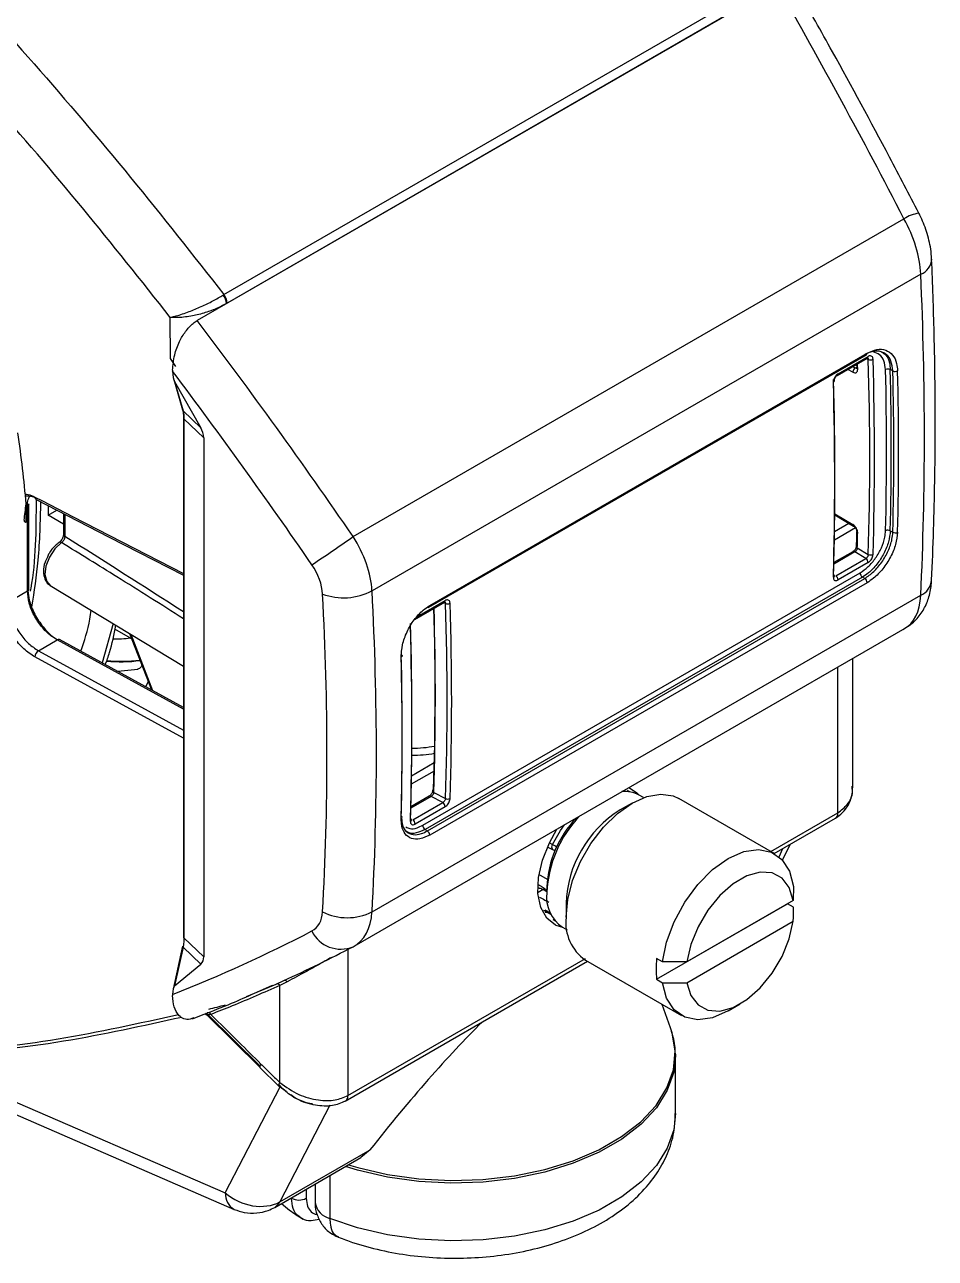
# Model space of a CAD drawing. Extents: x 9.3 to 87.2, y 0.6 to 68.8.
# Drawn here: x 63.181 to 65.864, y 0.7 to 4.335 of the extents above; entities that cross this region are included whole.
import ezdxf

# ---------------------------------------------------------------- set-up
doc = ezdxf.new("R2010")
doc.units = 0
doc.header["$MEASUREMENT"] = 0
doc.layers.add('OBJECT', color=7, linetype='CONTINUOUS')

msp = doc.modelspace()

# ---------------------------------------------------------------- linework, layer by layer
at = {"layer": 'OBJECT'}
for p, q in [((65.3986, 4.4499), (63.6894, 3.4632)), ((63.7683, 3.54), (65.2875, 4.417)), ((65.2965, 4.3918), (63.7773, 3.5147)), ((64.1487, 2.8267), (65.7714, 3.7635)), ((65.8211, 3.6003), (64.2044, 2.667)), ((63.7662, 3.5387), (63.7683, 3.54)), ((63.7773, 3.5147), (63.7757, 3.5138)), ((63.7757, 3.5138), (63.7757, 3.513)), ((63.6109, 3.3513), (63.6103, 3.4728)), ((63.6268, 3.3282), (63.6109, 3.3513)), ((64.3722, 2.6186), (65.6606, 3.3623)), ((64.3743, 2.6235), (65.6627, 3.3672)), ((65.5751, 3.3017), (65.6635, 3.3528)), ((65.5771, 3.3066), (65.6656, 3.3577)), ((65.6662, 3.3489), (65.6612, 3.3515)), ((63.617, 3.3174), (63.617, 3.314)), ((65.6212, 3.3113), (65.6057, 3.3194)), ((65.6202, 3.3278), (65.6279, 3.3237)), ((65.6279, 3.3237), (65.6321, 3.3261)), ((65.6318, 3.3345), (65.6321, 3.3242)), ((65.7386, 3.3149), (65.7312, 3.3191)), ((63.6204, 3.2901), (63.6463, 3.2)), ((63.623, 3.2834), (63.7, 3.1475)), ((63.623, 3.2834), (63.6477, 3.1977)), ((63.6477, 3.1977), (63.7, 3.1475)), ((63.649, 3.1767), (63.649, 1.6472)), ((63.6504, 3.1737), (63.7087, 3.1177)), ((63.6504, 3.1737), (63.6504, 1.6442)), ((63.7087, 3.1177), (63.7087, 1.5882)), ((63.1856, 2.8688), (63.1856, 2.923)), ((63.1856, 2.9148), (63.1897, 2.9171)), ((63.1897, 2.6664), (63.1897, 2.9171)), ((63.1931, 2.672), (63.1937, 2.923)), ((63.2504, 2.9179), (63.2504, 2.8896)), ((63.2504, 2.8896), (63.2762, 2.9046)), ((63.2954, 2.8637), (63.2504, 2.8896)), ((63.2954, 2.8947), (63.2954, 2.8326)), ((63.2992, 2.8928), (63.2992, 2.8268)), ((65.5674, 2.8904), (65.623, 2.8578)), ((65.5675, 2.8938), (65.6212, 2.8623)), ((65.6284, 2.8523), (65.5664, 2.8165)), ((65.5668, 2.8414), (65.6092, 2.8659)), ((65.7312, 2.8438), (65.7386, 2.8397)), ((65.6264, 2.7817), (65.5645, 2.7459)), ((65.6212, 2.7823), (65.565, 2.7499)), ((65.6588, 2.7623), (65.6264, 2.7817)), ((65.6339, 2.7937), (65.6662, 2.7744)), ((65.5703, 2.7113), (65.6588, 2.7623)), ((65.6656, 2.7499), (65.5771, 2.6989)), ((64.3537, 1.976), (65.642, 2.7197)), ((65.649, 2.7072), (64.3606, 1.9635)), ((64.3674, 1.9594), (65.6557, 2.7032)), ((65.6627, 2.6907), (64.3743, 1.9469)), ((65.5637, 2.7161), (65.5641, 2.7158)), ((65.6557, 2.7032), (65.649, 2.7072)), ((63.1345, 2.6345), (63.1897, 2.6664)), ((63.2566, 2.6828), (63.649, 2.445)), ((64.2044, 1.7205), (65.8211, 2.6538)), ((64.3292, 2.5825), (64.4176, 2.6336)), ((64.338, 2.5913), (64.4197, 2.6384)), ((64.4209, 2.6294), (64.415, 2.6321)), ((63.4417, 2.5706), (63.4095, 2.4546)), ((63.4931, 2.5278), (63.4473, 2.5542)), ((64.1521, 1.62), (65.7745, 2.5566)), ((63.2218, 2.4905), (63.277, 2.5224)), ((63.649, 2.3185), (63.277, 2.5224)), ((63.649, 2.3234), (63.284, 2.5234)), ((63.4904, 2.5411), (63.5544, 2.3752)), ((63.4931, 2.5278), (63.4966, 2.5252)), ((63.4939, 2.5389), (63.5579, 2.3733)), ((63.2218, 2.4905), (63.649, 2.2564)), ((65.5769, 2.013), (65.5769, 2.4425)), ((65.6208, 2.0902), (65.6208, 2.4679)), ((63.4557, 2.4297), (63.5147, 2.4356)), ((63.5378, 2.3843), (63.5453, 2.3989)), ((64.3207, 2.1221), (64.3879, 2.1609)), ((64.3873, 2.1359), (64.3202, 2.0971)), ((64.3863, 2.0729), (64.4209, 2.0548)), ((64.9408, 2.075), (64.9406, 2.0752)), ((64.9636, 2.0744), (64.9567, 2.0787)), ((64.3783, 2.0611), (64.3186, 2.0267)), ((64.373, 2.0618), (64.3187, 2.0304)), ((64.3244, 1.992), (64.4129, 2.0431)), ((64.4129, 2.0431), (64.3783, 2.0611)), ((64.9704, 2.0415), (64.935, 2.0211)), ((65.0038, 2.0575), (64.991, 2.0649)), ((65.3907, 1.8918), (65.1079, 2.0551)), ((64.4197, 2.0307), (64.3312, 1.9796)), ((65.3789, 1.8987), (65.5769, 2.013)), ((64.3606, 1.9635), (64.3674, 1.9594)), ((65.3891, 1.8927), (65.5702, 1.9972)), ((64.7207, 1.9125), (64.7381, 1.9035)), ((64.7268, 1.9241), (64.7365, 1.9191)), ((65.4033, 1.8831), (65.4149, 1.9076)), ((65.4137, 1.8731), (65.4358, 1.9197)), ((64.6953, 1.8314), (64.7206, 1.8168)), ((64.7084, 1.7865), (64.6937, 1.7781)), ((64.7194, 1.7799), (64.7084, 1.7865)), ((64.7161, 1.7871), (64.7194, 1.7851)), ((64.7194, 1.7945), (64.7194, 1.7782)), ((65.4459, 1.7955), (65.4455, 1.7544)), ((64.7759, 1.7455), (64.7759, 1.7047)), ((65.4455, 1.7544), (65.1317, 1.5733)), ((64.7099, 1.7257), (64.7321, 1.7135)), ((64.7314, 1.7166), (64.7145, 1.726)), ((65.0429, 1.522), (65.4282, 1.7445)), ((65.4459, 1.7343), (65.4282, 1.7445)), ((64.7369, 1.6979), (64.7441, 1.6941)), ((64.7661, 1.6751), (64.7473, 1.6808)), ((64.766, 1.6752), (64.7788, 1.6677)), ((65.1317, 1.5121), (65.4455, 1.6932)), ((63.6504, 1.6442), (63.7087, 1.5882)), ((63.6462, 1.6196), (63.6187, 1.4927)), ((63.6477, 1.6168), (63.623, 1.5026)), ((63.6477, 1.6168), (63.7, 1.5666)), ((64.1334, 1.6102), (64.1334, 1.1797)), ((63.623, 1.5026), (63.7, 1.5666)), ((64.1256, 1.1633), (64.8391, 1.5752)), ((64.1334, 1.1797), (64.8329, 1.5835)), ((64.8329, 1.5788), (65.1157, 1.4155)), ((65.0606, 1.5731), (65.0429, 1.5833)), ((63.835, 1.4709), (63.9221, 1.5081)), ((63.8581, 1.4811), (63.9115, 1.5047)), ((63.9221, 1.5081), (63.9447, 1.5185)), ((63.9543, 1.5147), (63.9329, 1.5037)), ((63.9329, 1.2175), (63.9329, 1.5037)), ((63.9496, 1.5207), (63.9496, 1.5209)), ((65.0429, 1.522), (65.0606, 1.5118)), ((65.0606, 1.5118), (65.1317, 1.5121)), ((63.617, 1.4776), (63.617, 1.4743)), ((63.6761, 1.406), (63.7075, 1.4184)), ((63.7164, 1.4183), (63.8753, 1.2617)), ((65.0839, 1.3792), (65.0592, 1.4482)), ((65.2533, 1.4291), (65.2886, 1.4496)), ((63.722, 1.4171), (63.7213, 1.417)), ((63.8743, 1.2667), (63.722, 1.4171)), ((62.7679, 1.2912), (63.7987, 0.8441)), ((62.8462, 1.2942), (63.7723, 0.8925)), ((65.0985, 1.3013), (65.0985, 1.2965)), ((65.0985, 1.1261), (65.0985, 1.2965)), ((63.8744, 1.2622), (63.9303, 1.2073)), ((63.7723, 0.8925), (63.9339, 1.2048)), ((63.9302, 1.2118), (63.9329, 1.2175)), ((63.9312, 1.2068), (63.9517, 1.1919)), ((64.0799, 1.151), (63.9325, 0.8661)), ((63.9325, 0.8661), (64.1985, 1.0196)), ((64.1985, 1.0196), (64.1719, 0.9967)), ((63.9179, 0.85), (64.1719, 0.9966)), ((64.0368, 0.9186), (64.0368, 0.8645)), ((64.0802, 0.9437), (64.0802, 0.817)), ((63.9672, 0.8772), (63.9672, 0.8785)), ((64.0107, 0.9035), (64.0107, 0.8766))]:
    msp.add_line(p, q, dxfattribs=at)
at = {"layer": 'OBJECT', "flags": 128}
for points in [[(63.2114, 2.9431), (63.2335, 2.9317), (63.3218, 2.8864), (63.649, 2.7184)], [(63.2147, 2.9362), (63.4304, 2.8254), (63.649, 2.7132)], [(63.2901, 2.809), (63.2703, 2.7907), (63.2542, 2.7665), (63.244, 2.7399), (63.2411, 2.7147), (63.2461, 2.6944), (63.2566, 2.6828)], [(64.2914, 2.4784), (64.2917, 2.4781), (64.2926, 2.4772), (64.2932, 2.4762), (64.2933, 2.4751), (64.2931, 2.474), (64.2926, 2.4729), (64.2916, 2.472), (64.2904, 2.4711)], [(63.649, 2.2323), (63.5648, 2.2784), (63.2114, 2.472)], [(64.961, 2.087), (64.9834, 2.0728), (64.9911, 2.0648)], [(64.7759, 1.7047), (64.7808, 1.7575), (64.7952, 1.8132), (64.8184, 1.8692), (64.8491, 1.9225), (64.886, 1.9706), (64.9271, 2.0109), (64.9704, 2.0415), (65.0137, 2.0609), (65.0548, 2.068), (65.0916, 2.0625), (65.1079, 2.0551)], [(64.7473, 1.6808), (64.7451, 1.6819), (64.7191, 1.7023), (64.7014, 1.7338), (64.6932, 1.7745), (64.6948, 1.8218), (64.7063, 1.8729), (64.7269, 1.9247), (64.7493, 1.9647)], [(64.7365, 1.9191), (64.7599, 1.9609), (64.7715, 1.9776)], [(64.7379, 1.9034), (64.7373, 1.9037), (64.7357, 1.9056), (64.7348, 1.9082), (64.7346, 1.9116), (64.7352, 1.9153), (64.7365, 1.9191)], [(65.0606, 1.5731), (65.0723, 1.6317), (65.0944, 1.6915), (65.1255, 1.7492), (65.1638, 1.8014), (65.2072, 1.8453), (65.2532, 1.8782), (65.2993, 1.8984), (65.3427, 1.9047), (65.381, 1.8967), (65.4121, 1.8749), (65.4341, 1.8405), (65.4459, 1.7955)], [(65.4455, 1.7544), (65.4337, 1.7924), (65.4125, 1.82), (65.3833, 1.8356), (65.348, 1.838), (65.3088, 1.8272), (65.2683, 1.8038), (65.2292, 1.7694), (65.1938, 1.7262), (65.1647, 1.6769), (65.1435, 1.6248), (65.1317, 1.5733)], [(64.7226, 1.7187), (64.7179, 1.719), (64.714, 1.7194)], [(65.1317, 1.5121), (65.1435, 1.4741), (65.1647, 1.4465), (65.1938, 1.431), (65.2292, 1.4285), (65.2683, 1.4393), (65.3088, 1.4627), (65.348, 1.4971), (65.3833, 1.5404), (65.4125, 1.5896), (65.4337, 1.6417), (65.4455, 1.6932)], [(65.2533, 1.4291), (65.2532, 1.4291), (65.2072, 1.4089), (65.1638, 1.4027), (65.1255, 1.4106), (65.0944, 1.4325), (65.0723, 1.4668), (65.0606, 1.5118)], [(64.135, 0.9753), (64.1626, 0.967), (64.2504, 0.9465), (64.3424, 0.9337), (64.4368, 0.9287), (64.5313, 0.9317), (64.6241, 0.9426), (64.7132, 0.9612), (64.7966, 0.9871), (64.8726, 1.0197), (64.9396, 1.0584), (64.9961, 1.1023), (65.041, 1.1504), (65.0732, 1.2018), (65.0921, 1.2554), (65.0973, 1.31), (65.0886, 1.3645), (65.0839, 1.3792)], [(65.0985, 1.2965), (65.0932, 1.2486), (65.0743, 1.1949), (65.042, 1.1434), (64.9971, 1.0952), (64.9405, 1.0512), (64.8734, 1.0125), (64.7972, 0.9798), (64.7137, 0.9539), (64.6245, 0.9352), (64.5315, 0.9243), (64.4367, 0.9213), (64.3423, 0.9263), (64.25, 0.9392), (64.162, 0.9596), (64.1266, 0.9705)], [(65.0985, 1.1261), (65.0932, 1.0782), (65.0743, 1.0246), (65.042, 0.9731), (64.9971, 0.9248), (64.9405, 0.8809), (64.8734, 0.8421), (64.7972, 0.8094), (64.7137, 0.7835), (64.6245, 0.7649), (64.5315, 0.7539), (64.4367, 0.7509), (64.3423, 0.7559), (64.25, 0.7688), (64.162, 0.7893), (64.0802, 0.817)]]:
    msp.add_lwpolyline(points, dxfattribs=at)
at = {"layer": 'OBJECT'}
for centre, radius, start, end in [((65.8307, 3.6694), 0.1112, 97.9874, 122.2096), ((65.8024, 3.6475), 0.0508, 291.6374, 356.4039), ((63.7297, 3.5104), 0.0461, 4.1512, 37.7693), ((63.7321, 3.5128), 0.0453, 2.4374, 36.8508), ((65.6578, 3.3664), 0.00498, 304.8119, 9.6103), ((65.6606, 3.357), 0.00511, 305.7966, 8.3181), ((65.6729, 3.3633), 0.0159, 245.3005, 297.6266), ((65.6364, 3.311), 0.0152, 123.8141, 179.0675), ((65.637, 3.3248), 0.0049, 187.8115, 248.3983), ((65.7245, 3.3048), 0.0158, 64.9412, 117.5734), ((65.7453, 3.3292), 0.0158, 244.9345, 297.5781), ((65.5615, 3.2863), 0.00484, 293.1236, 356.3372), ((65.5721, 3.3059), 0.00508, 304.7764, 8.4168), ((63.6515, 3.2015), 0.00532, 196.276, 225.0336), ((63.6531, 3.1768), 0.00409, 182.3525, 229.4606), ((63.6468, 3.1158), 0.0619, 1.7408, 30.7261), ((63.1865, 2.9241), 0.00764, 294.5571, 351.9143), ((63.2185, 2.9422), 0.00716, 173.0303, 237.8579), ((65.6259, 2.8616), 0.0048, 172.4841, 233.1916), ((65.6372, 2.8423), 0.0051, 183.4867, 246.4166), ((65.724, 2.8306), 0.015, 61.5624, 117.1054), ((65.7458, 2.8529), 0.015, 241.5591, 297.1106), ((63.2859, 2.8035), 0.00689, 52.7766, 117.0283), ((63.3026, 2.8332), 0.0072, 184.715, 242.5267), ((61.8064, 6.1326), 4.0516, 303.2376, 305.319), ((65.6233, 2.7778), 0.00496, 50.7899, 115.2457), ((65.636, 2.7984), 0.00511, 182.1074, 246.2164), ((65.6735, 2.7875), 0.015, 241.2073, 297.0596), ((65.6503, 2.7496), 0.0153, 1.3552, 56.2687), ((65.5613, 2.7113), 0.00505, 294.629, 355.2229), ((65.5614, 2.7105), 0.00496, 3.6232, 58.2196), ((65.5618, 2.6985), 0.0153, 1.3552, 56.2687), ((65.6573, 2.72), 0.0153, 181.2385, 236.8936), ((65.6474, 2.6904), 0.0153, 1.1681, 56.8999), ((65.7981, 2.7039), 0.0552, 294.5692, 354.1517), ((63.1865, 2.6735), 0.00775, 294.6845, 348.3347), ((64.1209, 2.8248), 0.1785, 249.6482, 297.8818), ((64.3702, 2.6229), 0.00477, 239.6621, 295.2405), ((64.3694, 2.6226), 0.00498, 304.8119, 9.6103), ((64.4146, 2.6377), 0.00511, 305.7966, 8.3181), ((64.427, 2.6443), 0.016, 247.7311, 297.5975), ((63.2813, 2.5169), 0.00703, 67.6999, 128.5022), ((63.4445, 2.9637), 0.4385, 269.3819, 276.3634), ((63.2357, 2.4706), 0.0243, 125.028, 176.6622), ((63.4641, 2.9054), 0.4475, 264.6544, 277.327), ((63.4646, 2.9056), 0.4462, 264.6414, 277.2074), ((64.3877, 2.0771), 0.00503, 114.3608, 174.5468), ((64.3883, 2.0781), 0.00559, 185.5008, 249.0674), ((64.9496, 1.9897), 0.0858, 61.1956, 95.8956), ((64.3751, 2.0571), 0.0051, 51.802, 114.2336), ((64.4043, 2.0303), 0.0153, 1.3552, 56.2687), ((64.4276, 2.0684), 0.0151, 243.6991, 296.7926), ((64.2887, 1.9996), 0.00452, 291.9283, 66.3475), ((65.0673, 1.7618), 0.3483, 136.0065, 177.2992), ((65.1153, 1.7333), 0.3396, 122.0685, 177.9369), ((64.3155, 1.9921), 0.00504, 294.4908, 355.0665), ((64.3153, 1.9912), 0.00525, 4.6869, 62.4648), ((64.3159, 1.9793), 0.0153, 1.3552, 56.2687), ((64.369, 1.9763), 0.0153, 181.2385, 236.8936), ((65.0367, 1.7793), 0.3177, 136.6973, 177.2625), ((64.359, 1.9466), 0.0153, 1.1681, 56.8999), ((64.895, 2.2255), 0.345, 242.6482, 244.9578), ((64.7448, 1.9167), 0.015, 242.5869, 266.5043), ((64.7127, 1.7805), 0.00746, 63.254, 125.7634), ((64.8269, 1.7648), 0.1083, 172.8913, 235.7965), ((64.1322, 1.8654), 0.1619, 243.049, 296.4652), ((64.9103, 1.6896), 0.1352, 173.6039, 235.084), ((63.6531, 1.6473), 0.00408, 181.8393, 229.4841), ((64.1124, 1.7057), 0.0948, 205.8198, 292.4914), ((63.6493, 1.6195), 0.00312, 177.7444, 239.0468), ((63.6814, 1.5866), 0.0274, 312.9696, 3.4201), ((65.2998, 1.5527), 0.2587, 173.2019, 186.7981), ((63.9252, 1.5002), 0.00848, 24.201, 111.3559), ((63.9471, 1.511), 0.00808, 27.5636, 100.1581), ((63.7137, 1.4115), 0.0094, 36.3005, 90.6345), ((63.7219, 1.4154), 0.00825, 22.6292, 111.4154), ((63.8234, 0.8889), 0.0512, 175.9431, 241.2064), ((63.9895, 0.9171), 0.0457, 240.8565, 297.5421), ((63.899, 0.8818), 0.037, 300.6351, 334.8691), ((64.094, 0.8731), 0.0578, 188.5242, 256.1364)]:
    msp.add_arc(centre, radius, start, end, dxfattribs=at)
for centre, major_axis, ratio, start_param, end_param in [((61.3608, 0.9031), (-4.3386, 9.17), 0.514822, 4.781376, 4.858724), ((65.6614, 3.6925), (-0.1102, 0.2134), 0.543411, 4.009926, 4.764832), ((59.4197, 7.6801), (-4.3387, 9.1702), 0.514822, 3.911862, 4.02647), ((58.7145, -0.6246), (-5.9299, 8.2381), 0.633584, 4.675577, 4.752925), ((58.4186, 7.102), (-5.1737, 8.6519), 0.587369, 3.883127, 3.952944), ((58.4256, 7.1062), (-5.1787, 8.6605), 0.587359, 3.883136, 3.952953), ((58.6459, -0.6735), (-5.8763, 8.1428), 0.634146, 4.674745, 4.7447), ((63.6248, 3.3108), (-0.0018, 0.0305), 0.249306, 1.45109, 2.671163), ((65.6208, 3.3278), (-0.0103, 0.0172), 0.587369, 2.373419, 3.947489), ((65.6277, 3.3319), (-0.00527, 0.0085), 0.597161, 2.363746, 3.110636), ((58.4186, 7.102), (-5.1506, 8.6133), 0.587369, 3.947489, 3.949405), ((58.4608, 7.1265), (-5.179, 8.6604), 0.587379, 3.88921, 3.946842), ((58.4677, 7.1307), (-5.184, 8.669), 0.587369, 3.88922, 3.946851), ((58.468, 7.1305), (-5.1891, 8.6776), 0.587369, 3.889248, 3.946823), ((58.4749, 7.1347), (-5.1941, 8.6863), 0.587359, 3.889257, 3.946832), ((59.0563, 7.4703), (-4.4321, 9.0842), 0.525069, 3.928769, 3.998595), ((59.064, 7.474), (-4.4271, 9.0755), 0.525016, 3.928798, 3.998625), ((65.6208, 2.8461), (-0.0103, 0.0172), 0.587369, 3.888582, 5.462652), ((58.4186, 7.102), (-5.1506, 8.6133), 0.587369, 3.883127, 3.888582), ((63.6053, 2.5557), (1.2807, -0.8233), 0.042644, 1.564115, 1.83944), ((64.0252, 2.748), (-0.1309, 0.2014), 0.609441, 3.952244, 4.70715), ((63.9567, 2.6991), (-0.0769, 0.1066), 0.634146, 3.919839, 4.674745), ((56.2488, 5.8403), (-5.8764, 8.143), 0.634146, 3.805231, 3.919839), ((56.3174, 5.8892), (-5.93, 8.2383), 0.633584, 3.806063, 3.920671), ((56.6744, 6.0946), (-5.7577, 8.2995), 0.62527, 3.840213, 3.91004), ((56.6808, 6.099), (-5.7627, 8.3082), 0.625226, 3.840273, 3.9101), ((65.6614, 2.7684), (-0.1102, 0.2134), 0.543411, 3.140412, 3.895318), ((56.6808, 6.099), (-5.7271, 8.2537), 0.625315, 3.840153, 3.905482), ((56.6744, 6.0946), (-5.732, 8.2625), 0.62527, 3.840213, 3.906563), ((57.3116, 6.4631), (-4.9147, 8.813), 0.567229, 3.900583, 3.9704), ((57.3188, 6.4671), (-4.9097, 8.8043), 0.567218, 3.900591, 3.970408), ((57.2694, 6.4386), (-4.9243, 8.8305), 0.567218, 3.906712, 3.964287), ((57.2622, 6.4346), (-4.9293, 8.8392), 0.567229, 3.906704, 3.964279), ((64.3135, 2.3377), (0.265, -0.0036), 0.586173, 4.750328, 5.007369), ((64.3137, 2.3498), (0.25, -0.0036), 0.586701, 4.752726, 5.026659), ((63.9567, 1.775), (-0.0769, 0.1066), 0.634146, 3.050325, 3.805231), ((64.0252, 1.8239), (-0.1309, 0.2014), 0.609441, 3.08273, 3.837636), ((58.6459, 10.113), (-5.8763, 8.1428), 0.634146, 2.98037, 3.050325), ((58.7145, 10.1619), (-5.9299, 8.2381), 0.633584, 3.016158, 3.051157), ((63.6248, 1.4735), (-0.0002, 0.0298), 0.262542, 0.211978, 1.432051), ((59.4401, 10.3392), (-5.5014, 8.3802), 0.612, 2.927025, 2.934978), ((63.8408, -0.2982), (1.1262, 1.9352), 0.195513, 0.629032, 0.940905), ((63.8517, 0.9444), (0.1124, -0.043), 0.719561, 4.231837, 5.745944)]:
    msp.add_ellipse(centre, major_axis=major_axis, ratio=ratio, start_param=start_param, end_param=end_param, dxfattribs=at)
for points, knots in [([(62.6199, 4.8501), (62.72, 4.7478), (62.9202, 4.5431), (63.2111, 4.2203), (63.4953, 3.8872), (63.6773, 3.6557), (63.7683, 3.54)], [0, 0, 0, 0, 0.249005, 0.49801, 0.749005, 1, 1, 1, 1]), ([(63.6103, 3.4728), (63.5246, 3.581), (63.3529, 3.7976), (63.0861, 4.109), (62.8136, 4.4108), (62.6268, 4.6021), (62.5333, 4.6979)], [0, 0, 0, 0, 0.2514676, 0.5033984, 0.7514772, 1, 1, 1, 1]), ([(65.8152, 3.7795), (65.7865, 3.8347), (65.7033, 3.9946), (65.5851, 4.2135), (65.4938, 4.3755), (65.4602, 4.4352)], [0, 0, 0, 0, 0.249566, 0.723538, 1, 1, 1, 1]), ([(65.853, 3.6443), (65.8523, 3.6543), (65.8502, 3.6813), (65.8392, 3.7253), (65.825, 3.7603), (65.8162, 3.7775), (65.8152, 3.7795)], [0, 0, 0, 0, 0.219534, 0.597492, 0.954182, 1, 1, 1, 1]), ([(65.853, 2.6983), (65.8551, 2.7477), (65.861, 2.8911), (65.8647, 3.133), (65.8622, 3.3993), (65.8558, 3.5715), (65.853, 3.6443)], [0, 0, 0, 0, 0.161423, 0.468137, 0.774814, 1, 1, 1, 1]), ([(63.6103, 3.4728), (63.6104, 3.4728), (63.6107, 3.4729), (63.6116, 3.473), (63.6137, 3.4735), (63.6189, 3.4747), (63.6348, 3.4789), (63.6629, 3.4884), (63.7008, 3.5041), (63.7367, 3.5213), (63.7563, 3.5329), (63.7662, 3.5387)], [0, 0, 0, 0, 0.002468, 0.009158, 0.022474, 0.055249, 0.137411, 0.383807, 0.593551, 0.796653, 1, 1, 1, 1]), ([(63.7757, 3.5138), (63.7657, 3.5084), (63.7458, 3.4976), (63.7083, 3.4845), (63.668, 3.475), (63.6374, 3.4719), (63.6199, 3.4721), (63.6141, 3.4724), (63.6118, 3.4726), (63.6108, 3.4727), (63.6104, 3.4727), (63.6103, 3.4728)], [0, 0, 0, 0, 0.203409, 0.406574, 0.616336, 0.862986, 0.944968, 0.977624, 0.990884, 0.997531, 1, 1, 1, 1]), ([(63.617, 3.3174), (63.6183, 3.3321), (63.6206, 3.3591), (63.6351, 3.3993), (63.6543, 3.432), (63.6734, 3.4529), (63.6855, 3.4607), (63.6894, 3.4632)], [0, 0, 0, 0, 0.284536, 0.52387, 0.715594, 0.908516, 1, 1, 1, 1]), ([(65.7386, 3.3149), (65.7374, 3.3249), (65.7351, 3.345), (65.7203, 3.3652), (65.6993, 3.3748), (65.6764, 3.3731), (65.6616, 3.3657), (65.6557, 3.3627)], [0, 0, 0, 0, 0.214894, 0.429788, 0.644687, 0.859483, 1, 1, 1, 1]), ([(65.6627, 3.3672), (65.6725, 3.3717), (65.6921, 3.3807), (65.7187, 3.3781), (65.7392, 3.3636), (65.7504, 3.3409), (65.752, 3.3225), (65.7526, 3.3152)], [0, 0, 0, 0, 0.21434, 0.428673, 0.643186, 0.858034, 1, 1, 1, 1]), ([(65.6635, 3.3527), (65.6637, 3.3529), (65.6644, 3.3534), (65.665, 3.3534), (65.6648, 3.3534), (65.6648, 3.3534)], [0, 0, 0, 0, 0.19186, 0.85381, 1, 1, 1, 1]), ([(65.6643, 3.3532), (65.6646, 3.353), (65.6654, 3.3525), (65.666, 3.3509), (65.6662, 3.3495), (65.6662, 3.3489)], [0, 0, 0, 0, 0.2035669, 0.685147, 1, 1, 1, 1]), ([(65.6803, 3.3492), (65.68, 3.351), (65.6796, 3.3546), (65.677, 3.3582), (65.6733, 3.3598), (65.6693, 3.3595), (65.6666, 3.3582), (65.6656, 3.3577)], [0, 0, 0, 0, 0.214996, 0.429992, 0.644917, 0.859672, 1, 1, 1, 1]), ([(65.7171, 3.3188), (65.7161, 3.3278), (65.7139, 3.3459), (65.7009, 3.3648), (65.6876, 3.3691), (65.681, 3.3712)], [0, 0, 0, 0, 0.333616, 0.667226, 1, 1, 1, 1]), ([(65.7047, 3.3709), (65.7094, 3.3682), (65.7206, 3.3618), (65.7291, 3.3424), (65.7306, 3.3257), (65.7312, 3.3191)], [0, 0, 0, 0, 0.299696, 0.722184, 1, 1, 1, 1]), ([(65.6321, 3.3242), (65.6321, 3.3236), (65.632, 3.3226), (65.632, 3.3226), (65.632, 3.3226)], [0, 0, 0, 0, 0.573576, 1, 1, 1, 1]), ([(65.5771, 3.3066), (65.5755, 3.3055), (65.5724, 3.3033), (65.5682, 3.298), (65.5651, 3.2919), (65.5636, 3.2862), (65.5635, 3.2831), (65.5634, 3.2819)], [0, 0, 0, 0, 0.2158887, 0.4317743, 0.6474045, 0.8624418, 1, 1, 1, 1]), ([(65.5664, 3.286), (65.5664, 3.2862), (65.5663, 3.2869), (65.5667, 3.2894), (65.5677, 3.2927), (65.5696, 3.2963), (65.5719, 3.2992), (65.5739, 3.301), (65.5747, 3.3015), (65.575, 3.3017)], [0, 0, 0, 0, 0.051794, 0.210282, 0.3832, 0.563068, 0.749953, 0.91208, 1, 1, 1, 1]), ([(63.6464, 3.1994), (63.6467, 3.1984), (63.6483, 3.1929), (63.649, 3.1848), (63.649, 3.1777), (63.649, 3.1766)], [0, 0, 0, 0, 0.1676272, 0.872366, 1, 1, 1, 1]), ([(63.6477, 3.1977), (63.6487, 3.193), (63.6502, 3.1854), (63.6504, 3.1768), (63.6504, 3.1737)], [0, 0, 0, 0, 0.633023, 1, 1, 1, 1]), ([(63.1823, 2.9519), (63.1852, 2.9518), (63.1943, 2.9516), (63.2045, 2.9466), (63.2114, 2.9431)], [0, 0, 0, 0, 0.316666, 1, 1, 1, 1]), ([(63.2218, 2.9372), (63.2156, 2.94), (63.2019, 2.9463), (63.1897, 2.946), (63.183, 2.9458)], [0, 0, 0, 0, 0.451571, 1, 1, 1, 1]), ([(63.1897, 2.9171), (63.1898, 2.9238), (63.1899, 2.9343), (63.1938, 2.9418), (63.1952, 2.9445)], [0, 0, 0, 0, 0.6422627, 1, 1, 1, 1]), ([(63.2148, 2.9362), (63.2145, 2.8454), (63.2141, 2.7515), (63.1981, 2.669), (63.1975, 2.6663)], [0, 0, 0, 0, 0.966312, 1, 1, 1, 1]), ([(63.2025, 2.6197), (63.2096, 2.665), (63.2251, 2.7638), (63.2276, 2.8712), (63.2289, 2.9293)], [0, 0, 0, 0, 0.45911, 1, 1, 1, 1]), ([(63.1796, 2.8747), (63.1794, 2.8725), (63.1802, 2.8708), (63.1825, 2.8691), (63.184, 2.8688), (63.1856, 2.8688)], [0, 0, 0, 0, 0.5, 0.5, 1, 1, 1, 1]), ([(65.623, 2.8578), (65.6237, 2.8573), (65.6251, 2.8564), (65.6275, 2.8538), (65.6297, 2.8506), (65.6313, 2.8471), (65.6321, 2.844), (65.6321, 2.8427), (65.6321, 2.8421)], [0, 0, 0, 0, 0.162749, 0.329255, 0.509825, 0.69707, 0.861133, 1, 1, 1, 1]), ([(65.6321, 2.8421), (65.632, 2.8384), (65.6316, 2.8237), (65.6312, 2.8091), (65.6308, 2.7981)], [0, 0, 0, 0, 0.2500003, 1, 1, 1, 1]), ([(65.642, 2.7197), (65.6502, 2.7253), (65.6666, 2.7366), (65.6889, 2.7633), (65.706, 2.7937), (65.7153, 2.8219), (65.7166, 2.8377), (65.7171, 2.844)], [0, 0, 0, 0, 0.214879, 0.429758, 0.644618, 0.8594, 1, 1, 1, 1]), ([(65.7312, 2.8438), (65.73, 2.8331), (65.7278, 2.8117), (65.7133, 2.7766), (65.6924, 2.7444), (65.6697, 2.7207), (65.6548, 2.711), (65.649, 2.7072)], [0, 0, 0, 0, 0.214843, 0.429686, 0.644527, 0.859299, 1, 1, 1, 1]), ([(65.6557, 2.7032), (65.6647, 2.7094), (65.6828, 2.7217), (65.7073, 2.7511), (65.7261, 2.7844), (65.7366, 2.8154), (65.738, 2.8328), (65.7386, 2.8397)], [0, 0, 0, 0, 0.214577, 0.42915, 0.643825, 0.858661, 1, 1, 1, 1]), ([(65.7526, 2.8395), (65.7514, 2.8278), (65.7488, 2.8044), (65.7329, 2.7662), (65.71, 2.7311), (65.6852, 2.7053), (65.669, 2.6948), (65.6627, 2.6907)], [0, 0, 0, 0, 0.215131, 0.430266, 0.64531, 0.860066, 1, 1, 1, 1]), ([(63.2828, 2.8096), (63.2788, 2.8065), (63.2679, 2.7979), (63.255, 2.7825), (63.2496, 2.7697), (63.248, 2.7658)], [0, 0, 0, 0, 0.281747, 0.780102, 1, 1, 1, 1]), ([(63.2953, 2.8325), (63.2953, 2.8321), (63.2954, 2.8308), (63.2947, 2.8271), (63.2928, 2.8221), (63.2898, 2.8168), (63.2863, 2.8125), (63.2837, 2.8102), (63.2828, 2.8097), (63.2828, 2.8096)], [0, 0, 0, 0, 0.078545, 0.245436, 0.425846, 0.620751, 0.821456, 0.990567, 1, 1, 1, 1]), ([(63.2992, 2.8268), (63.2992, 2.8264), (63.2991, 2.8245), (63.2983, 2.8208), (63.2963, 2.8162), (63.2934, 2.8119), (63.2912, 2.8099), (63.2901, 2.809)], [0, 0, 0, 0, 0.080071, 0.30938, 0.539138, 0.769412, 1, 1, 1, 1]), ([(63.649, 2.5846), (63.5837, 2.626), (63.4641, 2.7017), (63.3444, 2.7755), (63.2901, 2.809)], [0, 0, 0, 0, 0.546274, 1, 1, 1, 1]), ([(63.248, 2.7658), (63.2455, 2.7609), (63.2386, 2.7471), (63.2356, 2.724), (63.2394, 2.7023), (63.2477, 2.688), (63.2553, 2.6844), (63.2574, 2.6834)], [0, 0, 0, 0, 0.154788, 0.434802, 0.694364, 0.914449, 1, 1, 1, 1]), ([(65.6308, 2.7981), (65.6308, 2.798), (65.6308, 2.7974), (65.6305, 2.7953), (65.6294, 2.7922), (65.6275, 2.7886), (65.6251, 2.7855), (65.6228, 2.7833), (65.6217, 2.7826), (65.6212, 2.7824)], [0, 0, 0, 0, 0.03274, 0.185388, 0.349097, 0.526747, 0.714847, 0.880418, 1, 1, 1, 1]), ([(65.6339, 2.7937), (65.6338, 2.7927), (65.6336, 2.7908), (65.6322, 2.7878), (65.6304, 2.7849), (65.6283, 2.7828), (65.627, 2.782), (65.6264, 2.7817)], [0, 0, 0, 0, 0.214585, 0.429164, 0.643829, 0.858647, 1, 1, 1, 1]), ([(65.6662, 2.7744), (65.6661, 2.7734), (65.6659, 2.7715), (65.6646, 2.7684), (65.6627, 2.7656), (65.6607, 2.7635), (65.6593, 2.7627), (65.6588, 2.7623)], [0, 0, 0, 0, 0.2145902, 0.4291722, 0.6438408, 0.8586451, 1, 1, 1, 1]), ([(65.6656, 2.7499), (65.6672, 2.751), (65.6704, 2.7532), (65.6747, 2.7584), (65.678, 2.7644), (65.6799, 2.7698), (65.6802, 2.7729), (65.6803, 2.7741)], [0, 0, 0, 0, 0.214551, 0.429103, 0.643742, 0.858546, 1, 1, 1, 1]), ([(65.5634, 2.7067), (65.5636, 2.705), (65.5638, 2.7016), (65.5661, 2.6982), (65.5695, 2.6966), (65.5735, 2.697), (65.5761, 2.6984), (65.5771, 2.6989)], [0, 0, 0, 0, 0.214324, 0.428637, 0.643247, 0.858463, 1, 1, 1, 1]), ([(65.5655, 2.7108), (65.5657, 2.7105), (65.566, 2.7102), (65.5664, 2.7102), (65.5664, 2.7102)], [0, 0, 0, 0, 0.8562094, 1, 1, 1, 1]), ([(65.5665, 2.7096), (65.5664, 2.7096), (65.5664, 2.7096), (65.5664, 2.7105), (65.5664, 2.7109)], [0, 0, 0, 0, 0.598699, 1, 1, 1, 1]), ([(65.7679, 2.553), (65.7804, 2.5608), (65.8041, 2.5757), (65.829, 2.6086), (65.8452, 2.6449), (65.8516, 2.6755), (65.8527, 2.6938), (65.853, 2.6983)], [0, 0, 0, 0, 0.245656, 0.467761, 0.689522, 0.923411, 1, 1, 1, 1]), ([(63.277, 2.5224), (63.2708, 2.5261), (63.2548, 2.5359), (63.2303, 2.5604), (63.2078, 2.5944), (63.1926, 2.6318), (63.1907, 2.6549), (63.1897, 2.6664)], [0, 0, 0, 0, 0.1333165, 0.3501683, 0.566838, 0.7834223, 1, 1, 1, 1]), ([(63.1908, 2.6674), (63.1917, 2.6582), (63.1938, 2.636), (63.2096, 2.5977), (63.2347, 2.5597), (63.2578, 2.5355), (63.2713, 2.5269), (63.2737, 2.5254)], [0, 0, 0, 0, 0.180715, 0.435526, 0.690404, 0.945467, 1, 1, 1, 1]), ([(63.2114, 2.472), (63.2003, 2.4794), (63.1779, 2.494), (63.1484, 2.5293), (63.1264, 2.5694), (63.1152, 2.6061), (63.1141, 2.6266), (63.1137, 2.6343)], [0, 0, 0, 0, 0.21707, 0.434141, 0.651097, 0.86786, 1, 1, 1, 1]), ([(63.1345, 2.6345), (63.1348, 2.6277), (63.1358, 2.6094), (63.1458, 2.5769), (63.1655, 2.5413), (63.1918, 2.51), (63.2118, 2.497), (63.2218, 2.4905)], [0, 0, 0, 0, 0.132138, 0.348895, 0.565847, 0.78292, 1, 1, 1, 1]), ([(64.2904, 2.4711), (64.2911, 2.4832), (64.2924, 2.5072), (64.3065, 2.5466), (64.3279, 2.5825), (64.3519, 2.6088), (64.368, 2.6193), (64.3743, 2.6235)], [0, 0, 0, 0, 0.2151315, 0.430265, 0.6453086, 0.8600658, 1, 1, 1, 1]), ([(64.4176, 2.6335), (64.4177, 2.6336), (64.4185, 2.6341), (64.4191, 2.6341), (64.4189, 2.6341), (64.4189, 2.6341)], [0, 0, 0, 0, 0.19271, 0.848374, 1, 1, 1, 1]), ([(64.4185, 2.634), (64.4189, 2.6337), (64.4199, 2.6331), (64.4207, 2.6314), (64.4208, 2.63), (64.4209, 2.6294)], [0, 0, 0, 0, 0.283587, 0.731133, 1, 1, 1, 1]), ([(64.4344, 2.6301), (64.4342, 2.6318), (64.4337, 2.6354), (64.4311, 2.6389), (64.4274, 2.6406), (64.4234, 2.6403), (64.4207, 2.639), (64.4197, 2.6384)], [0, 0, 0, 0, 0.214325, 0.428641, 0.643244, 0.858471, 1, 1, 1, 1]), ([(63.3471, 2.4888), (63.3571, 2.5193), (63.3698, 2.5575), (63.3759, 2.601), (63.3772, 2.6097)], [0, 0, 0, 0, 0.799664, 1, 1, 1, 1]), ([(63.419, 2.4494), (63.4233, 2.4613), (63.4364, 2.4976), (63.4445, 2.5382), (63.45, 2.5656)], [0, 0, 0, 0, 0.327114, 1, 1, 1, 1]), ([(63.5266, 2.4475), (63.525, 2.4443), (63.5218, 2.438), (63.5154, 2.4363), (63.5122, 2.4355)], [0, 0, 0, 0, 0.506857, 1, 1, 1, 1]), ([(64.3827, 2.0776), (64.3827, 2.0775), (64.3828, 2.0769), (64.3824, 2.0748), (64.3813, 2.0717), (64.3794, 2.0682), (64.377, 2.065), (64.3747, 2.0628), (64.3735, 2.0621), (64.3731, 2.0618)], [0, 0, 0, 0, 0.031855, 0.183526, 0.345889, 0.522743, 0.711013, 0.878526, 1, 1, 1, 1]), ([(64.3863, 2.0729), (64.3862, 2.0719), (64.386, 2.0701), (64.3846, 2.0671), (64.3826, 2.0643), (64.3804, 2.0623), (64.3789, 2.0615), (64.3783, 2.0611)], [0, 0, 0, 0, 0.210991, 0.421937, 0.634364, 0.849958, 1, 1, 1, 1]), ([(65.5699, 1.9971), (65.5772, 2.0022), (65.5922, 2.0125), (65.608, 2.0347), (65.6188, 2.0607), (65.6201, 2.0797), (65.6208, 2.0895)], [0, 0, 0, 0, 0.230951, 0.47164, 0.727418, 1, 1, 1, 1]), ([(65.5769, 2.013), (65.5867, 2.0206), (65.6074, 2.0368), (65.6214, 2.064), (65.6189, 2.0831), (65.6185, 2.0883), (65.6183, 2.0902)], [0, 0, 0, 0, 0.393813, 0.834706, 0.939907, 1, 1, 1, 1]), ([(64.4209, 2.0548), (64.4208, 2.0539), (64.4206, 2.052), (64.4192, 2.049), (64.4172, 2.0463), (64.4149, 2.0442), (64.4135, 2.0434), (64.4129, 2.0431)], [0, 0, 0, 0, 0.2109911, 0.4219371, 0.6343675, 0.8499613, 1, 1, 1, 1]), ([(64.4197, 2.0307), (64.4213, 2.0318), (64.4245, 2.034), (64.4289, 2.0392), (64.4322, 2.0452), (64.434, 2.0506), (64.4343, 2.0537), (64.4344, 2.0549)], [0, 0, 0, 0, 0.21589, 0.431769, 0.6474, 0.862442, 1, 1, 1, 1]), ([(65.5695, 1.9971), (65.5698, 1.9972), (65.5719, 1.9979), (65.5743, 2.0013), (65.5765, 2.0065), (65.5768, 2.0109), (65.5769, 2.013)], [0, 0, 0, 0, 0.061615, 0.399373, 0.714234, 1, 1, 1, 1]), ([(64.3743, 1.9469), (64.3646, 1.9424), (64.3451, 1.9333), (64.3197, 1.9352), (64.3009, 1.9488), (64.2912, 1.9705), (64.2907, 1.9883), (64.2904, 1.9954)], [0, 0, 0, 0, 0.2143401, 0.4286737, 0.6431867, 0.8580339, 1, 1, 1, 1]), ([(64.2915, 1.9963), (64.292, 1.9893), (64.2932, 1.9727), (64.3053, 1.9556), (64.3247, 1.9468), (64.3468, 1.949), (64.3615, 1.9565), (64.3674, 1.9594)], [0, 0, 0, 0, 0.166522, 0.394655, 0.622797, 0.850826, 1, 1, 1, 1]), ([(64.3044, 1.9712), (64.308, 1.9692), (64.3171, 1.964), (64.3349, 1.9666), (64.3484, 1.9733), (64.3537, 1.976)], [0, 0, 0, 0, 0.275806, 0.712659, 1, 1, 1, 1]), ([(64.3606, 1.9635), (64.3518, 1.9594), (64.3341, 1.9514), (64.3146, 1.9512), (64.3072, 1.9574), (64.3052, 1.9591)], [0, 0, 0, 0, 0.423048, 0.846091, 1, 1, 1, 1]), ([(64.3176, 1.9875), (64.3177, 1.9858), (64.3179, 1.9823), (64.3202, 1.979), (64.3237, 1.9774), (64.3276, 1.9778), (64.3302, 1.9791), (64.3312, 1.9796)], [0, 0, 0, 0, 0.214994, 0.429995, 0.644918, 0.859673, 1, 1, 1, 1]), ([(64.3206, 1.9903), (64.3206, 1.9903), (64.3205, 1.9903), (64.3205, 1.9913), (64.3206, 1.9917)], [0, 0, 0, 0, 0.582139, 1, 1, 1, 1]), ([(64.7146, 1.7881), (64.7137, 1.7886), (64.7109, 1.7903), (64.705, 1.794), (64.699, 1.7978), (64.696, 1.8001), (64.6951, 1.8009)], [0, 0, 0, 0, 0.150362, 0.47605, 0.834224, 1, 1, 1, 1]), ([(64.6959, 1.7914), (64.6962, 1.7913), (64.6982, 1.7907), (64.7016, 1.7896), (64.7049, 1.7883), (64.7069, 1.7874), (64.7078, 1.7868), (64.7084, 1.7865)], [0, 0, 0, 0, 0.086249, 0.52628, 0.743, 0.838402, 1, 1, 1, 1]), ([(64.6981, 1.7644), (64.7033, 1.7615), (64.7123, 1.7565), (64.7213, 1.7515), (64.725, 1.7494)], [0, 0, 0, 0, 0.58226, 1, 1, 1, 1]), ([(65.4455, 1.6932), (65.4455, 1.6934), (65.4456, 1.7071), (65.4458, 1.7208), (65.4459, 1.7343)], [0, 0, 0, 0, 0.013757, 1, 1, 1, 1]), ([(63.6504, 1.6442), (63.6503, 1.6386), (63.6501, 1.6298), (63.6483, 1.6203), (63.6477, 1.6168)], [0, 0, 0, 0, 0.630963, 1, 1, 1, 1]), ([(64.0849, 1.5866), (64.0789, 1.5832), (64.0566, 1.5705), (64.0122, 1.5458), (63.9759, 1.5261), (63.9567, 1.516), (63.9543, 1.5147)], [0, 0, 0, 0, 0.12681, 0.46808, 0.932261, 1, 1, 1, 1]), ([(65.1317, 1.5733), (65.1314, 1.5733), (65.1077, 1.5732), (65.084, 1.5732), (65.0606, 1.5731)], [0, 0, 0, 0, 0.013757, 1, 1, 1, 1]), ([(63.9329, 1.5037), (63.8862, 1.4832), (63.8191, 1.4538), (63.7505, 1.4268), (63.7296, 1.4186)], [0, 0, 0, 0, 0.6953608, 1, 1, 1, 1]), ([(63.6794, 1.4083), (63.6758, 1.4068), (63.6652, 1.4022), (63.6496, 1.4047), (63.6325, 1.416), (63.62, 1.4394), (63.618, 1.4627), (63.617, 1.4743)], [0, 0, 0, 0, 0.092479, 0.270783, 0.456995, 0.730805, 1, 1, 1, 1]), ([(63.7075, 1.4184), (63.7354, 1.4291), (63.7864, 1.4486), (63.8358, 1.471), (63.8581, 1.4811)], [0, 0, 0, 0, 0.547499, 1, 1, 1, 1]), ([(62.5306, 1.2902), (62.6584, 1.2933), (62.9144, 1.2995), (63.2837, 1.3408), (63.5171, 1.3925), (63.6341, 1.4184)], [0, 0, 0, 0, 0.332103, 0.6652851, 1, 1, 1, 1]), ([(63.7119, 1.4201), (63.7119, 1.4201), (63.7123, 1.4201), (63.7142, 1.4196), (63.7157, 1.4184), (63.7165, 1.4177)], [0, 0, 0, 0, 0.029896, 0.510812, 1, 1, 1, 1]), ([(63.7213, 1.417), (63.7207, 1.417), (63.7183, 1.4168), (63.7176, 1.4175), (63.7171, 1.418)], [0, 0, 0, 0, 0.233723, 1, 1, 1, 1]), ([(63.7296, 1.4186), (63.7296, 1.4186), (63.727, 1.4178), (63.7245, 1.4175), (63.722, 1.4171)], [0, 0, 0, 0, 0.000161, 1, 1, 1, 1]), ([(63.7296, 1.4186), (63.7571, 1.3913), (63.8063, 1.3427), (63.8554, 1.2939), (63.8771, 1.2724)], [0, 0, 0, 0, 0.5599949, 1, 1, 1, 1]), ([(63.6442, 1.4099), (63.529, 1.3844), (63.2976, 1.3332), (62.9298, 1.292), (62.6734, 1.2857), (62.545, 1.2825)], [0, 0, 0, 0, 0.3309057, 0.6649105, 1, 1, 1, 1]), ([(65.0981, 1.3018), (65.0974, 1.3186), (65.0966, 1.3412), (65.0883, 1.3628), (65.0862, 1.3682)], [0, 0, 0, 0, 0.747612, 1, 1, 1, 1]), ([(63.8743, 1.2667), (63.8738, 1.2649), (63.8731, 1.2622), (63.8751, 1.2622), (63.8757, 1.2622)], [0, 0, 0, 0, 0.707525, 1, 1, 1, 1]), ([(63.8771, 1.2724), (63.8764, 1.2713), (63.8752, 1.2692), (63.8746, 1.2675), (63.8743, 1.2667)], [0, 0, 0, 0, 0.5475, 1, 1, 1, 1]), ([(63.8771, 1.2724), (63.8875, 1.2622), (63.9061, 1.2438), (63.9247, 1.2255), (63.9329, 1.2175)], [0, 0, 0, 0, 0.56, 1, 1, 1, 1]), ([(63.9312, 1.2069), (63.9311, 1.2069), (63.9303, 1.2069), (63.9297, 1.208), (63.9296, 1.2098), (63.9301, 1.2113), (63.9302, 1.2118)], [0, 0, 0, 0, 0.033773, 0.436142, 0.829629, 1, 1, 1, 1]), ([(64.0293, 1.1549), (64.0284, 1.1549), (64.014, 1.1559), (63.9908, 1.1652), (63.9577, 1.1829), (63.9407, 1.2007), (63.9302, 1.2118)], [0, 0, 0, 0, 0.023658, 0.391234, 0.622554, 1, 1, 1, 1]), ([(63.9329, 1.2175), (63.9508, 1.2047), (63.985, 1.1805), (64.044, 1.1644), (64.0955, 1.1634), (64.1212, 1.1744), (64.1334, 1.1797)], [0, 0, 0, 0, 0.2936205, 0.5601869, 0.7924968, 1, 1, 1, 1]), ([(63.9657, 1.1823), (63.9709, 1.1783), (63.9917, 1.1625), (64.0358, 1.1503), (64.0876, 1.1472), (64.1139, 1.1585), (64.1264, 1.1638)], [0, 0, 0, 0, 0.109718, 0.441421, 0.735272, 1, 1, 1, 1]), ([(64.1215, 1.1621), (64.1216, 1.1621), (64.1238, 1.162), (64.1271, 1.1639), (64.1309, 1.1678), (64.133, 1.1733), (64.1333, 1.1776), (64.1334, 1.1797)], [0, 0, 0, 0, 0.0102086, 0.2793572, 0.5387426, 0.7805428, 1, 1, 1, 1]), ([(64.0953, 0.766), (64.1092, 0.7605), (64.1489, 0.745), (64.2191, 0.7251), (64.3057, 0.7087), (64.395, 0.7002), (64.4851, 0.6995), (64.5746, 0.7065), (64.6619, 0.7213), (64.7456, 0.7438), (64.8242, 0.7739), (64.8964, 0.8115), (64.9604, 0.8566), (65.0124, 0.9068), (65.052, 0.9602), (65.0799, 1.0168), (65.0964, 1.0728), (65.0971, 1.1104), (65.0974, 1.1266)], [0, 0, 0, 0, 0.036066, 0.102872, 0.169387, 0.235692, 0.301905, 0.368178, 0.434627, 0.50142, 0.568718, 0.636631, 0.705099, 0.773461, 0.833454, 0.891293, 0.953402, 1, 1, 1, 1]), ([(63.992, 0.8225), (63.9902, 0.8232), (63.9807, 0.827), (63.9705, 0.8453), (63.9683, 0.8666), (63.9672, 0.8772)], [0, 0, 0, 0, 0.108865, 0.554408, 1, 1, 1, 1]), ([(64.0107, 0.8766), (64.0114, 0.8683), (64.0128, 0.8518), (64.0245, 0.8364), (64.0352, 0.8288), (64.0423, 0.8296), (64.0425, 0.8296)], [0, 0, 0, 0, 0.329968, 0.659929, 0.990048, 1, 1, 1, 1]), ([(63.7987, 0.8441), (63.8084, 0.8406), (63.8296, 0.8332), (63.8644, 0.8322), (63.8951, 0.8384), (63.9117, 0.8468), (63.9179, 0.85)], [0, 0, 0, 0, 0.251365, 0.547395, 0.83035, 1, 1, 1, 1]), ([(63.9382, 0.8617), (63.9458, 0.8549), (63.9648, 0.838), (63.9873, 0.8239), (64.0007, 0.8155)], [0, 0, 0, 0, 0.403621, 1, 1, 1, 1]), ([(64.0373, 0.8645), (64.0372, 0.8632), (64.0356, 0.8509), (64.0418, 0.8271), (64.0569, 0.797), (64.0792, 0.7738), (64.0978, 0.7665), (64.1056, 0.7634)], [0, 0, 0, 0, 0.030716, 0.28624, 0.543463, 0.807727, 1, 1, 1, 1]), ([(63.9919, 0.8224), (63.9939, 0.8208), (64.0029, 0.8131), (64.024, 0.8097), (64.0412, 0.8136), (64.0493, 0.8154)], [0, 0, 0, 0, 0.130462, 0.590752, 1, 1, 1, 1]), ([(64.0802, 0.817), (64.0805, 0.8105), (64.0813, 0.7935), (64.0889, 0.7722), (64.1, 0.7656), (64.1054, 0.7623)], [0, 0, 0, 0, 0.2370322, 0.6283405, 1, 1, 1, 1])]:
    msp.add_open_spline(points, degree=3, knots=knots, dxfattribs=at)
for points in [[(63.1856, 2.923), (63.1799, 2.9919), (63.1717, 3.0618), (63.1612, 3.1326)], [(63.1796, 2.8747), (63.1814, 2.8907), (63.1834, 2.9068), (63.1856, 2.923)]]:
    msp.add_open_spline(points, degree=3, dxfattribs=at)

doc.saveas('drawing.dxf')
